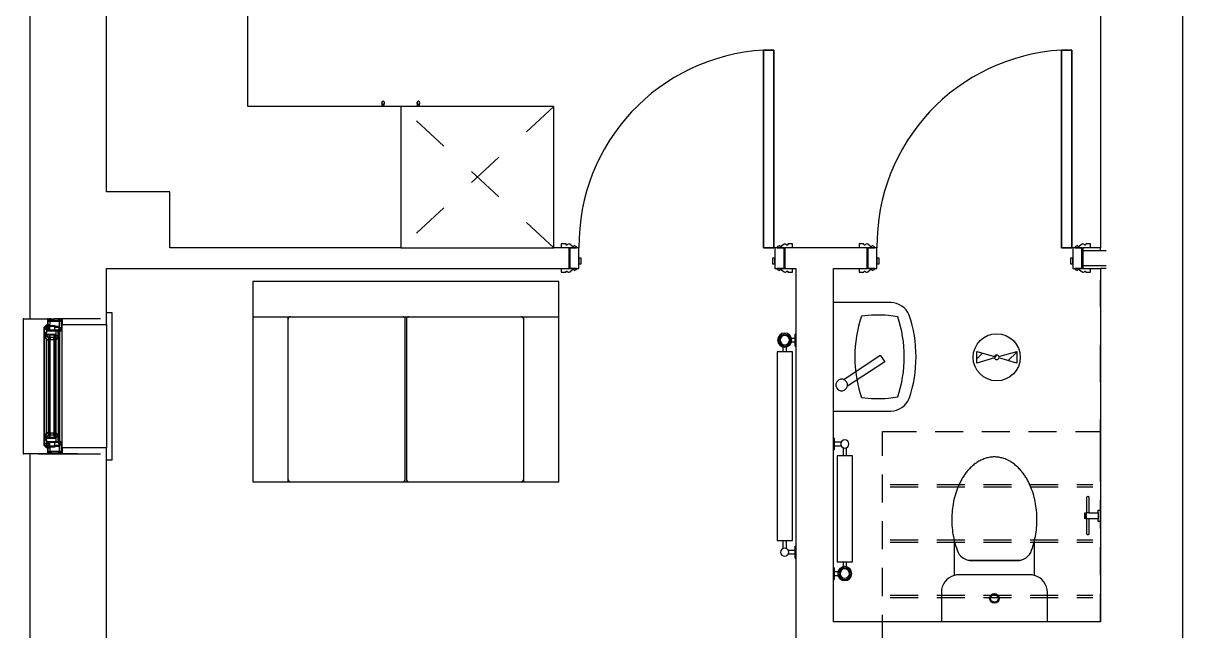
# Model space of a CAD drawing. Extents: x 16 to 12095, y 7 to 11460.
# Drawn here: x 16 to 4939, y 3574 to 6152 of the extents above; entities that cross this region are included whole.
import ezdxf

# ---------------------------------------------------------------- set-up
doc = ezdxf.new("R2010")
doc.units = 0
for name, pattern in [('DASH', [317.5, 158.75, -158.75]), ('ELEVATION_SWINGS', [150, 100, -50]), ('OVERHEAD', [198.4375, 119.0625, -79.375])]:
    doc.linetypes.add(name, pattern=pattern)
for name, color, linetype in [('A-DETL-GENF', 92, 'CONTINUOUS'), ('A-DETL-GENF-5', 92, 'DASH'), ('A-DOOR', 31, 'CONTINUOUS'), ('A-GENM', 13, 'CONTINUOUS'), ('A-GENM-HDLN', 13, 'DASH'), ('A-GLAZ', 151, 'CONTINUOUS'), ('A-GLAZ-1', 151, 'ELEVATION_SWINGS'), ('A-WALL', 113, 'CONTINUOUS'), ('A-WALL-1', 7, 'CONTINUOUS'), ('A-WALL-FNSH-1', 7, 'CONTINUOUS'), ('I-FURN', 30, 'CONTINUOUS'), ('P-SANR-FIXT', 6, 'CONTINUOUS'), ('S-STRS-MBND', 31, 'OVERHEAD')]:
    doc.layers.add(name, color=color, linetype=linetype)

msp = doc.modelspace()

# ---------------------------------------------------------------- linework, layer by layer
at = {"layer": 'A-DETL-GENF'}
for p, q in [((4063.5, 4759.5), (4138.9, 4737.3)), ((4063.5, 4709.5), (4063.5, 4759.5)), ((4138.9, 4731.6), (4063.5, 4709.5)), ((4158.1, 4737.3), (4233.5, 4759.5)), ((4233.5, 4709.5), (4158.1, 4731.6)), ((4233.5, 4759.5), (4233.5, 4709.5)), ((4531.5, 4140.4), (4531.8, 4141.9)), ((4531.5, 4073.9), (4531.5, 4140.4)), ((4531.8, 4141.9), (4532.2, 4142.6)), ((4532.2, 4142.6), (4532.7, 4143.2)), ((4532.7, 4143.2), (4533.3, 4143.7)), ((4533.3, 4143.7), (4534, 4144.1)), ((4534, 4144.1), (4535.5, 4144.4)), ((4535.5, 4144.4), (4537, 4144.1)), ((4537, 4144.1), (4537.7, 4143.7)), ((4537.7, 4143.7), (4538.3, 4143.2)), ((4538.3, 4143.2), (4538.9, 4142.6)), ((4538.9, 4142.6), (4539.2, 4141.9)), ((4539.2, 4141.9), (4539.5, 4140.4)), ((4539.5, 4140.4), (4539.5, 4073.9)), ((4522.5, 4049.4), (4522.5, 4073.9)), ((4522.5, 4073.9), (4525, 4073.9)), ((4525, 4048.9), (4522.5, 4049.4)), ((4525, 4048.9), (4525, 4073.9)), ((4525, 4073.9), (4525.5, 4072.8)), ((4525.5, 4049.9), (4525, 4048.9)), ((4525.5, 4072.8), (4526.5, 4072.4)), ((4526.5, 4050.4), (4525.5, 4049.9)), ((4526.5, 4072.4), (4527.6, 4072.8)), ((4527.6, 4049.9), (4526.5, 4050.4)), ((4527.6, 4072.8), (4528, 4073.9)), ((4528, 4048.9), (4527.6, 4049.9)), ((4528, 4073.9), (4528, 4048.9)), ((4528, 4073.9), (4531.5, 4073.9)), ((4531.5, 4048.9), (4528, 4048.9)), ((4539.5, 4073.9), (4531.5, 4073.9)), ((4539.5, 4048.9), (4531.5, 4048.9)), ((4531.5, 3984.8), (4531.5, 4048.9)), ((4539.5, 4073.9), (4578.5, 4073.9)), ((4578.5, 4048.9), (4539.5, 4048.9)), ((4539.5, 4048.9), (4539.5, 3984.8)), ((4578.5, 4073.9), (4578.5, 4085.4)), ((4578.5, 4085.4), (4588.5, 4085.4)), ((4578.5, 4073.9), (4578.5, 4048.9)), ((4578.5, 4037.4), (4578.5, 4048.9)), ((4588.5, 4037.4), (4578.5, 4037.4)), ((4531.8, 3983.4), (4531.5, 3984.8)), ((4532.2, 3982.7), (4531.8, 3983.4)), ((4532.7, 3982), (4532.2, 3982.7)), ((4533.3, 3981.5), (4532.7, 3982)), ((4534, 3981.1), (4533.3, 3981.5)), ((4535.5, 3980.8), (4534, 3981.1)), ((4537, 3981.1), (4535.5, 3980.8)), ((4537.7, 3981.5), (4537, 3981.1)), ((4538.3, 3982), (4537.7, 3981.5)), ((4538.9, 3982.7), (4538.3, 3982)), ((4539.2, 3983.4), (4538.9, 3982.7)), ((4539.5, 3984.8), (4539.2, 3983.4))]:
    msp.add_line(p, q, dxfattribs=at)
at = {"layer": 'A-DETL-GENF', "linetype": 'CONTINUOUS'}
for p, q in [((4063.5, 4727.9), (4087.9, 4752.3)), ((4137.6, 4731.2), (4150.5, 4744.2)), ((4197.2, 4720.2), (4233.5, 4756.5))]:
    msp.add_line(p, q, dxfattribs=at)
at = {"layer": 'A-DETL-GENF'}
msp.add_circle((4148.5, 4734.5), 100, dxfattribs=at)
for start, end in [(16.3895, 163.6105), (196.3895, 343.6105)]:
    msp.add_arc((4148.5, 4734.5), 10, start, end, dxfattribs=at)
at = {"layer": 'A-DETL-GENF-5'}
msp.add_line((4588.5, 4311.4), (4588.5, 5061.4), dxfattribs=at)
at = {"layer": 'A-DOOR'}
for p, q in [((3158, 5199.4), (3158, 6037.4)), ((3158, 6037.4), (3202, 6037.4)), ((3202, 6037.4), (3158, 6037.4)), ((3158, 6037.4), (3158, 5199.4)), ((3202, 6037.4), (3202, 5199.4)), ((3202, 5199.4), (3202, 6037.4)), ((4423, 5199.4), (4423, 6037.4)), ((4423, 6037.4), (4467, 6037.4)), ((4467, 6037.4), (4423, 6037.4)), ((4423, 6037.4), (4423, 5199.4)), ((4467, 6037.4), (4467, 5199.4)), ((4467, 5199.4), (4467, 6037.4)), ((2320, 5215.4), (2300, 5215.4)), ((2300, 5215.4), (2300, 5199.4)), ((2320.9, 5210.4), (2320, 5215.4)), ((2325, 5210.4), (2320.9, 5210.4)), ((2333.5, 5199.4), (2365, 5199.4)), ((2346.8, 5205.3), (2336.5, 5214)), ((2375, 5199.4), (2336.5, 5199.4)), ((2336.5, 5199.4), (2336.5, 5111.4)), ((2365, 5203.4), (2354.9, 5208.1)), ((2365, 5199.4), (2365, 5203.4)), ((2375, 5111.4), (2375, 5199.4)), ((3202, 5199.4), (3158, 5199.4)), ((3158, 5199.4), (3202, 5199.4)), ((3245.5, 5199.4), (3207, 5199.4)), ((3207, 5199.4), (3207, 5111.4)), ((3227.1, 5208.1), (3217, 5203.4)), ((3217, 5203.4), (3217, 5199.4)), ((3217, 5199.4), (3248.5, 5199.4)), ((3245.6, 5214), (3235.2, 5205.3)), ((3245.5, 5111.4), (3245.5, 5199.4)), ((3261.1, 5210.4), (3257, 5210.4)), ((3262, 5215.4), (3261.1, 5210.4)), ((3282, 5215.4), (3262, 5215.4)), ((3282, 5199.4), (3282, 5215.4)), ((3585, 5215.4), (3565, 5215.4)), ((3565, 5215.4), (3565, 5199.4)), ((3585.9, 5210.4), (3585, 5215.4)), ((3590, 5210.4), (3585.9, 5210.4)), ((3598.5, 5199.4), (3630, 5199.4)), ((3611.8, 5205.3), (3601.5, 5214)), ((3640, 5199.4), (3601.5, 5199.4)), ((3601.5, 5199.4), (3601.5, 5111.4)), ((3630, 5203.4), (3619.9, 5208.1)), ((3630, 5199.4), (3630, 5203.4)), ((3640, 5111.4), (3640, 5199.4)), ((4467, 5199.4), (4423, 5199.4)), ((4423, 5199.4), (4467, 5199.4)), ((4510.5, 5199.4), (4472, 5199.4)), ((4472, 5199.4), (4472, 5111.4)), ((4492.1, 5208.1), (4482, 5203.4)), ((4482, 5203.4), (4482, 5199.4)), ((4482, 5199.4), (4513.5, 5199.4)), ((4510.6, 5214), (4500.2, 5205.3)), ((4510.5, 5111.4), (4510.5, 5199.4)), ((4526.1, 5210.4), (4522, 5210.4)), ((4527, 5215.4), (4526.1, 5210.4)), ((4547, 5215.4), (4527, 5215.4)), ((4547, 5199.4), (4547, 5215.4)), ((2385, 5155.4), (2375, 5155.4)), ((2375, 5155.4), (2375, 5130.4)), ((2375, 5130.4), (2385, 5130.4)), ((2385, 5130.4), (2385, 5155.4)), ((3207, 5155.4), (3197, 5155.4)), ((3197, 5155.4), (3197, 5130.4)), ((3197, 5130.4), (3207, 5130.4)), ((3207, 5130.4), (3207, 5155.4)), ((3650, 5155.4), (3640, 5155.4)), ((3640, 5155.4), (3640, 5130.4)), ((3640, 5130.4), (3650, 5130.4)), ((3650, 5130.4), (3650, 5155.4)), ((4472, 5155.4), (4462, 5155.4)), ((4462, 5155.4), (4462, 5130.4)), ((4462, 5130.4), (4472, 5130.4)), ((4472, 5130.4), (4472, 5155.4)), ((2300, 5111.4), (2300, 5095.4)), ((2300, 5095.4), (2320, 5095.4)), ((2320, 5095.4), (2320.9, 5100.4)), ((2320.9, 5100.4), (2325, 5100.4)), ((2365, 5111.4), (2333.5, 5111.4)), ((2336.5, 5111.4), (2375, 5111.4)), ((2336.5, 5096.8), (2346.8, 5105.4)), ((2354.9, 5102.7), (2365, 5107.4)), ((2365, 5107.4), (2365, 5111.4)), ((3207, 5111.4), (3245.5, 5111.4)), ((3217, 5111.4), (3217, 5107.4)), ((3248.5, 5111.4), (3217, 5111.4)), ((3217, 5107.4), (3227.1, 5102.7)), ((3235.2, 5105.4), (3245.6, 5096.8)), ((3257, 5100.4), (3261.1, 5100.4)), ((3261.1, 5100.4), (3262, 5095.4)), ((3262, 5095.4), (3282, 5095.4)), ((3282, 5095.4), (3282, 5111.4)), ((3565, 5111.4), (3565, 5095.4)), ((3565, 5095.4), (3585, 5095.4)), ((3585, 5095.4), (3585.9, 5100.4)), ((3585.9, 5100.4), (3590, 5100.4)), ((3630, 5111.4), (3598.5, 5111.4)), ((3601.5, 5111.4), (3640, 5111.4)), ((3601.5, 5096.8), (3611.8, 5105.4)), ((3619.9, 5102.7), (3630, 5107.4)), ((3630, 5107.4), (3630, 5111.4)), ((4472, 5111.4), (4510.5, 5111.4)), ((4482, 5111.4), (4482, 5107.4)), ((4513.5, 5111.4), (4482, 5111.4)), ((4482, 5107.4), (4492.1, 5102.7)), ((4500.2, 5105.4), (4510.6, 5096.8)), ((4522, 5100.4), (4526.1, 5100.4)), ((4526.1, 5100.4), (4527, 5095.4)), ((4527, 5095.4), (4547, 5095.4)), ((4547, 5095.4), (4547, 5111.4))]:
    msp.add_line(p, q, dxfattribs=at)
for centre, radius, start, end in [((3205.6, 5208.4), 830.7, 93.2854, 180.6223), ((4470.6, 5208.4), 830.7, 93.2854, 180.6223), ((2332.1, 5207.9), 7.5, 54.1724, 160.5288), ((2350, 5209.2), 5, 230.0848, 347.7878), ((3232, 5209.2), 5, 192.2122, 309.9152), ((3249.9, 5207.9), 7.5, 19.4712, 125.8276), ((3597.1, 5207.9), 7.5, 54.1724, 160.5288), ((3615, 5209.2), 5, 230.0848, 347.7878), ((4497, 5209.2), 5, 192.2122, 309.9152), ((4514.9, 5207.9), 7.5, 19.4712, 125.8276), ((2332.1, 5102.9), 7.5, 199.4712, 305.8276), ((2350, 5101.6), 5, 12.2122, 129.9152), ((3232, 5101.6), 5, 50.0848, 167.7878), ((3249.9, 5102.9), 7.5, 234.1724, 340.5288), ((3597.1, 5102.9), 7.5, 199.4712, 305.8276), ((3615, 5101.6), 5, 12.2122, 129.9152), ((4497, 5101.6), 5, 50.0848, 167.7878), ((4514.9, 5102.9), 7.5, 234.1724, 340.5288)]:
    msp.add_arc(centre, radius, start, end, dxfattribs=at)
at = {"layer": 'A-GENM'}
for p, q in [((968.5, 5799.4), (968.5, 6374.9)), ((1538.5, 5810.2), (1538.5, 5799.4)), ((1548.5, 5799.4), (1548.5, 5810.2)), ((1688.5, 5810.2), (1688.5, 5799.4)), ((1698.5, 5799.4), (1698.5, 5810.2)), ((1618.5, 5799.4), (968.5, 5799.4)), ((2268.5, 5799.4), (1618.5, 5799.4)), ((1618.5, 5799.4), (1618.5, 5199.4)), ((2268.5, 5199.4), (2268.5, 5799.4)), ((1618.5, 5199.4), (2268.5, 5199.4))]:
    msp.add_line(p, q, dxfattribs=at)
for centre, start, end in [((1543.5, 5814.4), 0, 180), ((1543.5, 5814.4), 180, 0), ((1543.5, 5814.4), 75, 165), ((1543.5, 5814.4), 210, 220.3974), ((1543.5, 5814.4), 225, 237.3883), ((1543.5, 5814.4), 319.6026, 345), ((1543.5, 5814.4), 1.298, 30), ((1693.5, 5814.4), 0, 180), ((1693.5, 5814.4), 150, 178.702), ((1693.5, 5814.4), 180, 0), ((1693.5, 5814.4), 195, 220.3974), ((1693.5, 5814.4), 15, 105), ((1693.5, 5814.4), 302.6117, 315), ((1693.5, 5814.4), 319.6026, 330), ((1543.5, 5814.4), 242.9442, 250.9069), ((1543.5, 5814.4), 258.5265, 265.7012), ((1543.5, 5814.4), 274.2894, 281.4634), ((1543.5, 5814.4), 289.0911, 297.0534), ((1693.5, 5814.4), 242.9466, 250.9089), ((1693.5, 5814.4), 258.5366, 265.7106), ((1693.5, 5814.4), 274.2988, 281.4735), ((1693.5, 5814.4), 289.0931, 297.0558)]:
    msp.add_arc(centre, 6.53, start, end, dxfattribs=at)
for points, knots in [([(1538.5, 5810.2), (1538.5, 5810.2), (1538.6, 5810.1), (1538.7, 5810), (1538.8, 5809.8), (1539, 5809.7), (1539.2, 5809.5), (1539.4, 5809.3), (1539.8, 5809), (1540.2, 5808.7), (1540.8, 5808.4), (1541.3, 5808.2), (1541.9, 5808), (1542.4, 5807.9), (1543, 5807.9), (1543.2, 5807.9), (1543.3, 5807.9)], [0, 0, 0, 0, 0.0555556, 0.0833333, 0.1111111, 0.1388889, 0.1666667, 0.1944444, 0.2222222, 0.2777778, 0.3333333, 0.3611111, 0.3888889, 0.4444444, 0.4722222, 0.4855338, 0.4855338, 0.4855338, 0.4855338]), ([(1543.5, 5807.8), (1543.7, 5807.8), (1544, 5807.9), (1544.6, 5807.9), (1545.2, 5808), (1545.7, 5808.2), (1546.1, 5808.4), (1546.6, 5808.6), (1547, 5808.9), (1547.3, 5809), (1547.4, 5809.1), (1547.6, 5809.3), (1547.8, 5809.5), (1548.1, 5809.7), (1548.2, 5809.8), (1548.2, 5809.8)], [0.5, 0.5, 0.5, 0.5, 0.5277778, 0.5555556, 0.6111111, 0.6388889, 0.6666667, 0.7083333, 0.75, 0.7708333, 0.78125, 0.7916667, 0.8333333, 0.875, 0.8854167, 0.8854167, 0.8854167, 0.8854167]), ([(1688.8, 5809.8), (1688.9, 5809.8), (1689, 5809.7), (1689.2, 5809.5), (1689.4, 5809.3), (1689.8, 5809), (1690.2, 5808.7), (1690.8, 5808.4), (1691.3, 5808.2), (1691.9, 5808), (1692.5, 5807.9), (1693, 5807.9), (1693.4, 5807.8), (1693.5, 5807.8)], [0.1111111, 0.1111111, 0.1111111, 0.1111111, 0.1388889, 0.1666667, 0.1944444, 0.2222222, 0.2777778, 0.3333333, 0.3611111, 0.3888889, 0.4444444, 0.4722222, 0.5, 0.5, 0.5, 0.5]), ([(1693.8, 5807.9), (1693.8, 5807.9), (1694.1, 5807.9), (1694.6, 5807.9), (1695.2, 5808), (1695.7, 5808.2), (1696.1, 5808.4), (1696.6, 5808.6), (1697, 5808.9), (1697.3, 5809), (1697.4, 5809.1), (1697.6, 5809.3), (1697.8, 5809.5), (1698.1, 5809.7), (1698.2, 5809.8), (1698.2, 5809.9), (1698.3, 5810), (1698.5, 5810.1), (1698.5, 5810.2), (1698.5, 5810.2)], [0.5144662, 0.5144662, 0.5144662, 0.5144662, 0.5277778, 0.5555556, 0.6111111, 0.6388889, 0.6666667, 0.7083333, 0.75, 0.7708333, 0.78125, 0.7916667, 0.8333333, 0.875, 0.8854167, 0.8958333, 0.9166667, 0.9583333, 1, 1, 1, 1])]:
    msp.add_open_spline(points, degree=3, knots=knots, dxfattribs=at)
at = {"layer": 'A-GENM-HDLN'}
for p, q in [((1618.5, 5799.4), (1618.5, 5199.4)), ((2268.5, 5799.4), (1618.5, 5799.4)), ((2268.5, 5799.4), (1618.5, 5199.4)), ((2268.5, 5199.4), (1618.5, 5799.4)), ((2268.5, 5199.4), (2268.5, 5799.4)), ((1618.5, 5199.4), (2268.5, 5199.4))]:
    msp.add_line(p, q, dxfattribs=at)
at = {"layer": 'A-GLAZ'}
for p, q in [((15.5, 4897.9), (15.5, 4324.9)), ((18.2, 4897.9), (15.5, 4897.9)), ((18.2, 4897.9), (43.5, 4897.9)), ((121.2, 4897.9), (118.5, 4897.9)), ((118.5, 4897.9), (118.5, 4862.9)), ((121.2, 4890.1), (121.2, 4897.9)), ((126.4, 4890.1), (121.2, 4890.1)), ((121.2, 4888), (128.9, 4888)), ((121.2, 4872.4), (121.2, 4888)), ((133, 4897.6), (126.4, 4897.6)), ((126.4, 4897.6), (126.4, 4890.1)), ((128.6, 4890.1), (128.6, 4895.5)), ((128.6, 4895.5), (133, 4895.5)), ((170.3, 4890.1), (128.6, 4890.1)), ((128.9, 4888), (128.9, 4872.4)), ((130.1, 4867.9), (130.1, 4888)), ((130.1, 4888), (169, 4888)), ((132.7, 4895.5), (132.7, 4890.1)), ((133, 4895.5), (133, 4897.6)), ((134.7, 4897.9), (134.7, 4890.1)), ((246.5, 4897.9), (146.5, 4897.9)), ((164, 4897.9), (164, 4890.1)), ((172.5, 4897.6), (166, 4897.6)), ((166, 4897.6), (166, 4895.5)), ((166, 4895.5), (170.3, 4895.5)), ((168.8, 4895.5), (168.8, 4890)), ((169, 4888), (169, 4864.9)), ((170.2, 4859.9), (170.2, 4888)), ((170.2, 4888), (177.8, 4888)), ((170.3, 4895.5), (170.3, 4890.1)), ((172.5, 4890.1), (172.5, 4897.6)), ((177.7, 4890.1), (172.5, 4890.1)), ((173.5, 4897.9), (173.5, 4890.1)), ((177.7, 4897.9), (177.7, 4890.1)), ((177.8, 4888), (177.8, 4859.9)), ((343.5, 4897.9), (180.5, 4897.9)), ((180.5, 4897.9), (180.5, 4872.9)), ((180.5, 4324.9), (180.5, 4897.9)), ((393.5, 4922.9), (368.5, 4922.9)), ((368.5, 4872.9), (368.5, 4897.9)), ((393.5, 4299.9), (393.5, 4922.9)), ((113.7, 4870.9), (103.5, 4860.7)), ((103.5, 4860.7), (103.5, 4828.9)), ((103.5, 4828.9), (107.5, 4828.9)), ((103.5, 4828.9), (103.5, 4393.9)), ((107.5, 4828.9), (103.9, 4828.9)), ((103.9, 4828.9), (103.9, 4822.9)), ((105.4, 4824.4), (105.4, 4827.4)), ((105.4, 4827.4), (111.4, 4827.4)), ((106.2, 4860), (113.2, 4867)), ((106.2, 4854.9), (106.2, 4860)), ((113.8, 4854.9), (106.2, 4854.9)), ((106.2, 4853.9), (113.9, 4853.9)), ((106.2, 4838.4), (106.2, 4853.9)), ((113.9, 4838.4), (106.2, 4838.4)), ((107.5, 4828.9), (107.5, 4836.4)), ((107.5, 4836.4), (113, 4836.4)), ((112, 4836), (107.5, 4836)), ((107.5, 4836), (107.5, 4828.9)), ((109.5, 4830.9), (109.5, 4834.4)), ((109.5, 4834.4), (112, 4834.4)), ((111.3, 4830.9), (109.5, 4830.9)), ((111.3, 4829.4), (111.3, 4830.9)), ((124, 4818.8), (111.3, 4829.4)), ((111.4, 4827.4), (122.5, 4818.1)), ((111.4, 4818.2), (111.4, 4827.4)), ((113, 4834.4), (111.5, 4834.4)), ((111.5, 4834.4), (111.5, 4829.4)), ((111.5, 4829.4), (152.5, 4829.4)), ((112, 4834.4), (112, 4836)), ((113, 4836.4), (113, 4834.4)), ((116.5, 4867), (113.2, 4867)), ((113.2, 4867), (113.2, 4863.6)), ((113.2, 4867), (116.5, 4867)), ((113.2, 4863.6), (116.5, 4863.6)), ((113.2, 4863.6), (113.2, 4854.8)), ((116.5, 4870.9), (113.7, 4870.9)), ((116.5, 4863.6), (113.8, 4863.6)), ((113.8, 4863.6), (113.8, 4854.9)), ((113.9, 4853.9), (113.9, 4838.4)), ((115.1, 4831.4), (115.1, 4846.9)), ((115.1, 4846.9), (154, 4846.9)), ((154, 4831.4), (115.1, 4831.4)), ((116.5, 4867), (116.5, 4870.9)), ((118.5, 4870.5), (116.5, 4870.5)), ((116.5, 4870.5), (116.5, 4867)), ((116.5, 4863.6), (116.5, 4861.9)), ((116.5, 4848.9), (116.5, 4863.6)), ((116.5, 4861.9), (118.5, 4861.9)), ((164, 4848.9), (116.5, 4848.9)), ((118.5, 4861.9), (118.5, 4870.5)), ((118.5, 4862.9), (122.5, 4862.9)), ((118.5, 4848.8), (118.5, 4861.9)), ((128.9, 4872.4), (121.2, 4872.4)), ((122.5, 4862.9), (122.5, 4870.4)), ((122.5, 4870.4), (128, 4870.4)), ((122.5, 4848.9), (122.5, 4862.9)), ((128, 4868.4), (126.5, 4868.4)), ((126.5, 4868.4), (126.5, 4863.4)), ((126.5, 4863.4), (129, 4863.4)), ((126.5, 4863.4), (126.5, 4848.9)), ((128, 4870.4), (128, 4868.4)), ((129, 4863.4), (129, 4865.9)), ((129, 4865.9), (147.9, 4865.9)), ((129, 4848.9), (129, 4863.4)), ((150.9, 4867.9), (130.1, 4867.9)), ((147.9, 4865.9), (147.9, 4862.9)), ((147.9, 4862.9), (167.5, 4862.9)), ((147.9, 4862.9), (147.9, 4848.9)), ((150.9, 4864.9), (150.9, 4867.9)), ((169, 4864.9), (150.9, 4864.9)), ((152.5, 4829.4), (152.5, 4808.9)), ((154, 4846.9), (154, 4831.4)), ((155.2, 4825.9), (155.2, 4846.9)), ((155.2, 4846.9), (162.8, 4846.9)), ((162.8, 4825.9), (155.2, 4825.9)), ((155.2, 4824.9), (162.8, 4824.9)), ((155.2, 4812.2), (155.2, 4824.9)), ((162.8, 4846.9), (162.8, 4825.9)), ((162.8, 4824.9), (162.8, 4819.8)), ((165.5, 4850.9), (164, 4850.9)), ((164, 4850.9), (164, 4848.9)), ((167.5, 4851.6), (165.5, 4851.6)), ((165.5, 4851.6), (165.5, 4842.9)), ((165.5, 4819), (165.5, 4850.9)), ((165.5, 4842.9), (167.5, 4842.9)), ((167.5, 4862.9), (167.5, 4850.1)), ((167.5, 4850.1), (167.5, 4851.6)), ((169, 4850.1), (167.5, 4850.1)), ((167.5, 4850.1), (169, 4850.1)), ((167.5, 4842.9), (167.5, 4846.4)), ((167.5, 4846.4), (169, 4846.4)), ((171.2, 4846.4), (167.5, 4846.4)), ((167.5, 4846.4), (167.5, 4842.9)), ((167.5, 4379.9), (167.5, 4842.9)), ((167.5, 4842.9), (170.4, 4842.9)), ((167.5, 4842.9), (167.5, 4379.9)), ((169, 4850.1), (169, 4852.1)), ((169, 4852.1), (172.1, 4852.1)), ((169, 4846.4), (169, 4850.1)), ((177.8, 4859.9), (170.2, 4859.9)), ((170.2, 4858.9), (177.8, 4858.9)), ((170.2, 4854.1), (170.2, 4858.9)), ((174, 4854.1), (170.2, 4854.1)), ((170.4, 4842.9), (180.5, 4853)), ((170.4, 4379.9), (170.4, 4842.9)), ((172.1, 4847.3), (171.2, 4846.4)), ((172.1, 4852.1), (172.1, 4847.3)), ((174, 4850), (174, 4854.1)), ((177.8, 4853.8), (174, 4850)), ((177.8, 4858.9), (177.8, 4853.8)), ((180.5, 4872.9), (368.5, 4872.9)), ((180.5, 4349.9), (180.5, 4872.9)), ((368.5, 4872.9), (368.5, 4349.9)), ((103.9, 4822.9), (106.9, 4822.9)), ((103.9, 4822.9), (103.9, 4399.9)), ((107.8, 4824.4), (105.4, 4824.4)), ((106.9, 4822.9), (113.9, 4810.9)), ((106.9, 4399.9), (106.9, 4822.9)), ((115.4, 4811.3), (107.8, 4824.4)), ((113.9, 4810.9), (113.9, 4808.9)), ((113.9, 4808.9), (124, 4808.9)), ((113.9, 4808.9), (113.9, 4413.9)), ((115.4, 4810.4), (115.4, 4811.3)), ((115.4, 4811.3), (115.4, 4810.4)), ((122.5, 4810.4), (115.4, 4810.4)), ((122.5, 4818.1), (122.5, 4810.4)), ((125.5, 4818.8), (124, 4818.8)), ((124, 4818.8), (124, 4808.9)), ((124, 4808.9), (124, 4818.8)), ((124, 4808.9), (125.5, 4808.9)), ((124, 4808.9), (124, 4413.9)), ((124, 4413.9), (124, 4808.9)), ((129.5, 4822.9), (125.5, 4822.9)), ((125.5, 4822.9), (125.5, 4399.9)), ((125.5, 4808.9), (125.5, 4818.8)), ((129.5, 4399.9), (129.5, 4822.9)), ((145.5, 4817.9), (129.5, 4817.9)), ((129.5, 4817.9), (129.5, 4809.9)), ((129.5, 4809.9), (145.5, 4809.9)), ((145.5, 4822.9), (145.5, 4399.9)), ((149.5, 4822.9), (145.5, 4822.9)), ((145.5, 4809.9), (145.5, 4817.9)), ((149.5, 4399.9), (149.5, 4822.9)), ((152.5, 4817.9), (149.5, 4817.9)), ((149.5, 4817.9), (149.5, 4808.9)), ((149.5, 4808.9), (152.5, 4808.9)), ((152.5, 4808.9), (152.5, 4817.9)), ((152.5, 4413.9), (152.5, 4808.9)), ((152.5, 4808.9), (155.4, 4808.9)), ((152.5, 4808.9), (152.5, 4413.9)), ((162.8, 4819.8), (155.2, 4812.2)), ((155.4, 4808.9), (165.5, 4819)), ((155.4, 4413.9), (155.4, 4808.9)), ((165.5, 4403.7), (165.5, 4819)), ((107.5, 4393.9), (103.5, 4393.9)), ((103.5, 4393.9), (103.5, 4362)), ((106.9, 4399.9), (103.9, 4399.9)), ((103.9, 4399.9), (103.9, 4393.9)), ((103.9, 4393.9), (107.5, 4393.9)), ((105.4, 4395.4), (105.4, 4398.4)), ((105.4, 4398.4), (107.8, 4398.4)), ((111.4, 4395.4), (105.4, 4395.4)), ((106.2, 4368.9), (106.2, 4384.4)), ((106.2, 4384.4), (113.9, 4384.4)), ((113.9, 4411.9), (106.9, 4399.9)), ((107.5, 4386.4), (107.5, 4393.9)), ((107.5, 4393.9), (107.5, 4386.8)), ((107.5, 4386.8), (112, 4386.8)), ((113, 4386.4), (107.5, 4386.4)), ((107.8, 4398.4), (115.4, 4411.5)), ((109.5, 4388.4), (109.5, 4391.9)), ((109.5, 4391.9), (111.3, 4391.9)), ((112, 4388.4), (109.5, 4388.4)), ((111.3, 4393.4), (124, 4404)), ((111.3, 4391.9), (111.3, 4393.4)), ((122.5, 4404.7), (111.4, 4395.4)), ((111.4, 4395.4), (111.4, 4404.6)), ((152.5, 4393.4), (111.5, 4393.4)), ((111.5, 4393.4), (111.5, 4388.4)), ((111.5, 4388.4), (113, 4388.4)), ((112, 4386.8), (112, 4388.4)), ((113, 4388.4), (113, 4386.4)), ((124, 4413.9), (113.9, 4413.9)), ((113.9, 4413.9), (113.9, 4411.9)), ((113.9, 4384.4), (113.9, 4368.9)), ((115.1, 4391.4), (154, 4391.4)), ((115.1, 4375.9), (115.1, 4391.4)), ((115.4, 4412.4), (122.5, 4412.4)), ((115.4, 4411.5), (115.4, 4412.4)), ((115.4, 4412.4), (115.4, 4411.5)), ((122.5, 4412.4), (122.5, 4404.7)), ((125.5, 4413.9), (124, 4413.9)), ((124, 4413.9), (124, 4404)), ((124, 4404), (124, 4413.9)), ((124, 4404), (125.5, 4404)), ((125.5, 4404), (125.5, 4413.9)), ((125.5, 4399.9), (129.5, 4399.9)), ((145.5, 4412.9), (129.5, 4412.9)), ((129.5, 4412.9), (129.5, 4404.9)), ((129.5, 4404.9), (145.5, 4404.9)), ((145.5, 4404.9), (145.5, 4412.9)), ((145.5, 4399.9), (149.5, 4399.9)), ((152.5, 4413.9), (149.5, 4413.9)), ((149.5, 4413.9), (149.5, 4404.9)), ((149.5, 4404.9), (152.5, 4404.9)), ((152.5, 4404.9), (152.5, 4413.9)), ((155.4, 4413.9), (152.5, 4413.9)), ((152.5, 4413.9), (152.5, 4393.4)), ((154, 4391.4), (154, 4375.9)), ((155.2, 4397.9), (155.2, 4410.6)), ((155.2, 4410.6), (162.8, 4403)), ((162.8, 4397.9), (155.2, 4397.9)), ((155.2, 4396.9), (162.8, 4396.9)), ((155.2, 4375.9), (155.2, 4396.9)), ((165.5, 4403.7), (155.4, 4413.9)), ((162.8, 4403), (162.8, 4397.9)), ((162.8, 4396.9), (162.8, 4375.9)), ((165.5, 4371.9), (165.5, 4403.7)), ((103.5, 4362), (113.7, 4351.9)), ((113.9, 4368.9), (106.2, 4368.9)), ((106.2, 4362.8), (106.2, 4367.9)), ((106.2, 4367.9), (113.8, 4367.9)), ((113.2, 4355.8), (106.2, 4362.8)), ((113.2, 4368), (113.2, 4359.2)), ((116.5, 4359.2), (113.2, 4359.2)), ((113.2, 4359.2), (113.2, 4355.8)), ((113.2, 4355.8), (116.5, 4355.8)), ((116.5, 4355.8), (113.2, 4355.8)), ((113.7, 4351.9), (116.5, 4351.9)), ((113.8, 4367.9), (113.8, 4359.2)), ((113.8, 4359.2), (116.5, 4359.2)), ((154, 4375.9), (115.1, 4375.9)), ((116.5, 4359.2), (116.5, 4373.9)), ((116.5, 4373.9), (164, 4373.9)), ((118.5, 4360.9), (116.5, 4360.9)), ((116.5, 4360.9), (116.5, 4359.2)), ((116.5, 4355.8), (116.5, 4352.3)), ((116.5, 4351.9), (116.5, 4355.8)), ((116.5, 4352.3), (118.5, 4352.3)), ((118.5, 4360.9), (118.5, 4374)), ((118.5, 4352.3), (118.5, 4360.9)), ((122.5, 4359.9), (118.5, 4359.9)), ((118.5, 4359.9), (118.5, 4324.9)), ((121.2, 4334.8), (121.2, 4350.4)), ((121.2, 4350.4), (128.9, 4350.4)), ((128.9, 4334.8), (121.2, 4334.8)), ((121.2, 4324.9), (121.2, 4332.7)), ((121.2, 4332.7), (126.4, 4332.7)), ((122.5, 4359.9), (122.5, 4373.9)), ((122.5, 4352.4), (122.5, 4359.9)), ((128, 4352.4), (122.5, 4352.4)), ((126.4, 4332.7), (126.4, 4325.2)), ((126.5, 4373.9), (126.5, 4359.4)), ((129, 4359.4), (126.5, 4359.4)), ((126.5, 4359.4), (126.5, 4354.4)), ((126.5, 4354.4), (128, 4354.4)), ((128, 4354.4), (128, 4352.4)), ((128.6, 4327.3), (128.6, 4332.7)), ((128.6, 4332.7), (170.3, 4332.7)), ((128.9, 4350.4), (128.9, 4334.8)), ((129, 4359.4), (129, 4373.9)), ((129, 4356.9), (129, 4359.4)), ((147.9, 4356.9), (129, 4356.9)), ((130.1, 4354.9), (150.9, 4354.9)), ((130.1, 4334.8), (130.1, 4354.9)), ((169, 4334.8), (130.1, 4334.8)), ((132.7, 4332.7), (132.7, 4327.3)), ((134.7, 4332.7), (134.7, 4324.9)), ((147.9, 4373.9), (147.9, 4359.9)), ((167.5, 4359.9), (147.9, 4359.9)), ((147.9, 4359.9), (147.9, 4356.9)), ((150.9, 4354.9), (150.9, 4357.9)), ((150.9, 4357.9), (169, 4357.9)), ((162.8, 4375.9), (155.2, 4375.9)), ((164, 4373.9), (164, 4371.9)), ((164, 4371.9), (165.5, 4371.9)), ((164, 4332.7), (164, 4324.9)), ((167.5, 4379.9), (165.5, 4379.9)), ((165.5, 4379.9), (165.5, 4371.1)), ((165.5, 4371.1), (167.5, 4371.1)), ((167.5, 4376.4), (167.5, 4379.9)), ((170.4, 4379.9), (167.5, 4379.9)), ((167.5, 4379.9), (167.5, 4376.4)), ((169, 4376.4), (167.5, 4376.4)), ((167.5, 4376.4), (171.2, 4376.4)), ((167.5, 4371.1), (167.5, 4372.6)), ((167.5, 4372.6), (169, 4372.6)), ((169, 4372.6), (167.5, 4372.6)), ((167.5, 4372.6), (167.5, 4359.9)), ((168.8, 4332.8), (168.8, 4327.3)), ((169, 4372.6), (169, 4376.4)), ((169, 4370.7), (169, 4372.6)), ((172.1, 4370.7), (169, 4370.7)), ((169, 4357.9), (169, 4334.8)), ((170.2, 4363.9), (170.2, 4368.7)), ((170.2, 4368.7), (174, 4368.7)), ((177.8, 4363.9), (170.2, 4363.9)), ((170.2, 4362.9), (177.8, 4362.9)), ((170.2, 4334.8), (170.2, 4362.9)), ((177.8, 4334.8), (170.2, 4334.8)), ((170.3, 4332.7), (170.3, 4327.3)), ((180.5, 4369.7), (170.4, 4379.9)), ((171.2, 4376.4), (172.1, 4375.5)), ((172.1, 4375.5), (172.1, 4370.7)), ((172.5, 4325.2), (172.5, 4332.7)), ((172.5, 4332.7), (177.7, 4332.7)), ((173.5, 4332.7), (173.5, 4324.9)), ((174, 4368.7), (174, 4372.8)), ((174, 4372.8), (177.8, 4369)), ((177.7, 4332.7), (177.7, 4324.9)), ((177.8, 4369), (177.8, 4363.9)), ((177.8, 4362.9), (177.8, 4334.8)), ((368.5, 4349.9), (180.5, 4349.9)), ((180.5, 4349.9), (180.5, 4324.9)), ((368.5, 4324.9), (368.5, 4349.9)), ((15.5, 4324.9), (18.2, 4324.9)), ((43.5, 4324.9), (18.2, 4324.9)), ((80.5, 4324.9), (180.5, 4324.9)), ((118.5, 4324.9), (121.2, 4324.9)), ((126.4, 4325.2), (133, 4325.2)), ((133, 4327.3), (128.6, 4327.3)), ((133, 4325.2), (133, 4327.3)), ((246.5, 4324.9), (146.5, 4324.9)), ((170.3, 4327.3), (166, 4327.3)), ((166, 4327.3), (166, 4325.2)), ((166, 4325.2), (172.5, 4325.2)), ((180.5, 4324.9), (343.5, 4324.9)), ((368.5, 4299.9), (393.5, 4299.9))]:
    msp.add_line(p, q, dxfattribs=at)
at = {"layer": 'A-GLAZ-1'}
for p, q in [((125, 4413.9), (125, 4808.9)), ((125, 4808.9), (125, 4731.8)), ((125, 4772.1), (125, 4611.4)), ((125, 4735.4), (125, 4414.3)), ((125, 4450.6), (125, 4611.4)), ((125, 4413.9), (125, 4491))]:
    msp.add_line(p, q, dxfattribs=at)
at = {"layer": 'A-WALL'}
for p, q in [((4513.5, 5186.9), (4613.5, 5186.9)), ((4588.5, 5186.9), (4588.5, 5199.4)), ((4513.5, 5123.9), (4613.5, 5123.9)), ((4613.5, 5111.4), (4588.5, 5111.4))]:
    msp.add_line(p, q, dxfattribs=at)
at = {"layer": 'A-WALL-1'}
for p, q in [((143.5, 4897.9), (146.5, 4897.9)), ((146.5, 4324.9), (143.5, 4324.9))]:
    msp.add_line(p, q, dxfattribs=at)
at = {"layer": 'A-WALL-FNSH-1'}
for p, q in [((4588.5, 8724.9), (4588.5, 5199.4)), ((4938.5, 384.9), (4938.5, 8724.9)), ((368.5, 5436.9), (368.5, 8524.9)), ((43.5, 7099.9), (43.5, 4897.9)), ((638.5, 5436.9), (368.5, 5436.9)), ((638.5, 5199.4), (638.5, 5436.9)), ((1618.5, 5199.4), (638.5, 5199.4)), ((2333.5, 5199.4), (2268.5, 5199.4)), ((2333.5, 5111.4), (2333.5, 5199.4)), ((3598.5, 5199.4), (3248.5, 5199.4)), ((3248.5, 5199.4), (3248.5, 5111.4)), ((3598.5, 5111.4), (3598.5, 5199.4)), ((4588.5, 5199.4), (4513.5, 5199.4)), ((4513.5, 5199.4), (4513.5, 5111.4)), ((368.5, 4897.9), (368.5, 5111.4)), ((368.5, 5111.4), (2333.5, 5111.4)), ((3248.5, 5111.4), (3296, 5111.4)), ((3296, 5111.4), (3296, 3523.4)), ((3456, 5111.4), (3598.5, 5111.4)), ((3456, 3611.4), (3456, 5111.4)), ((4513.5, 5111.4), (4588.5, 5111.4)), ((4588.5, 5111.4), (4588.5, 3611.4)), ((43.5, 4897.9), (118.5, 4897.9)), ((121.2, 4897.9), (143.5, 4897.9)), ((43.5, 4324.9), (43.5, 59.9)), ((118.5, 4324.9), (43.5, 4324.9)), ((143.5, 4324.9), (121.2, 4324.9)), ((368.5, 384.9), (368.5, 4324.9)), ((4588.5, 3611.4), (3456, 3611.4))]:
    msp.add_line(p, q, dxfattribs=at)
at = {"layer": 'I-FURN'}
for p, q in [((2290, 5056.4), (990, 5056.4)), ((990, 5056.4), (990, 4906.4)), ((2290, 4906.4), (2290, 5056.4)), ((990, 4906.4), (2290, 4906.4)), ((990, 4906.4), (990, 4206.4)), ((1140, 4206.4), (1140, 4906.4)), ((1637.5, 4216.4), (1637.5, 4896.4)), ((1642.5, 4896.4), (1642.5, 4216.4)), ((2140, 4906.4), (2140, 4206.4)), ((2290, 4206.4), (2290, 4906.4)), ((990, 4206.4), (1140, 4206.4)), ((1140, 4206.4), (1150, 4206.4)), ((1150, 4206.4), (1627.5, 4206.4)), ((1627.5, 4206.4), (1652.5, 4206.4)), ((1652.5, 4206.4), (2130, 4206.4)), ((2130, 4206.4), (2140, 4206.4)), ((2140, 4206.4), (2290, 4206.4))]:
    msp.add_line(p, q, dxfattribs=at)
for centre, start, end in [((1150, 4896.4), 90, 180), ((1627.5, 4896.4), 0, 90), ((1652.5, 4896.4), 90, 180), ((2130, 4896.4), 0, 90), ((1150, 4216.4), 180, 270), ((1627.5, 4216.4), 270, 0), ((1652.5, 4216.4), 180, 270), ((2130, 4216.4), 270, 0)]:
    msp.add_arc(centre, 10, start, end, dxfattribs=at)
at = {"layer": 'P-SANR-FIXT'}
for p, q in [((3688.5, 4966.4), (3456, 4966.4)), ((3698.8, 4966.4), (3688.5, 4966.4)), ((3293.5, 4832.2), (3291, 4814.7)), ((3296, 4832.2), (3293.5, 4832.2)), ((3293.5, 4782.2), (3293.5, 4832.2)), ((3241, 4779.7), (3241, 4757.2)), ((3256, 4757.2), (3256, 4779.7)), ((3291.2, 4814.7), (3277, 4814.7)), ((3277, 4799.7), (3291.2, 4799.7)), ((3291, 4799.7), (3293.5, 4782.2)), ((3293.5, 4782.2), (3296, 4782.2)), ((3216, 4757.2), (3216, 3957.2)), ((3281, 4757.2), (3216, 4757.2)), ((3281, 3957.2), (3281, 4757.2)), ((3499.6, 4640), (3653.8, 4744)), ((3653.8, 4744), (3673.4, 4715)), ((3673.4, 4715), (3514.5, 4611.7)), ((3456, 4506.4), (3688.5, 4506.4)), ((3688.5, 4506.4), (3698.8, 4506.4)), ((3458.5, 4391.4), (3456, 4391.4)), ((3461, 4373.9), (3458.5, 4391.4)), ((3458.5, 4391.4), (3458.5, 4341.4)), ((3456, 4341.4), (3458.5, 4341.4)), ((3458.5, 4341.4), (3461, 4358.9)), ((3489.1, 4373.9), (3460.8, 4373.9)), ((3460.8, 4358.9), (3489.1, 4358.9)), ((3496, 4352), (3496, 4316.4)), ((3511, 4316.4), (3511, 4352)), ((3536, 4316.4), (3471, 4316.4)), ((3471, 4316.4), (3471, 3866.4)), ((3536, 3866.4), (3536, 4316.4)), ((3216, 3957.2), (3281, 3957.2)), ((3241, 3957.2), (3241, 3921.6)), ((3256, 3921.6), (3256, 3957.2)), ((3968.5, 3956.1), (3968.5, 3808.7)), ((4308.6, 3808.7), (4308.6, 3956.1)), ((3291.2, 3914.7), (3262.9, 3914.7)), ((3262.9, 3899.7), (3291.2, 3899.7)), ((3293.5, 3932.2), (3291, 3914.7)), ((3291, 3899.7), (3293.5, 3882.2)), ((3296, 3932.2), (3293.5, 3932.2)), ((3293.5, 3882.2), (3293.5, 3932.2)), ((3293.5, 3882.2), (3296, 3882.2)), ((3458.5, 3841.4), (3456, 3841.4)), ((3461, 3823.9), (3458.5, 3841.4)), ((3458.5, 3841.4), (3458.5, 3791.4)), ((3471, 3866.4), (3536, 3866.4)), ((3496, 3866.4), (3496, 3843.9)), ((3511, 3843.9), (3511, 3866.4)), ((4250.4, 3871.4), (4026.7, 3871.4)), ((4042.1, 3871.4), (4234.9, 3871.4)), ((3456, 3791.4), (3458.5, 3791.4)), ((3458.5, 3791.4), (3461, 3808.9)), ((3475, 3823.9), (3460.8, 3823.9)), ((3460.8, 3808.9), (3475, 3808.9)), ((4288.5, 3811.4), (3988.5, 3811.4)), ((3913.5, 3736.4), (3913.5, 3611.4)), ((4363.5, 3611.4), (4363.5, 3736.4))]:
    msp.add_line(p, q, dxfattribs=at)
for radius in [20, 16]:
    msp.add_circle((4138.5, 3711.4), radius, dxfattribs=at)
for centre, radius, start, end in [((3697, 4878.7), 87.7, 23.524, 88.8415), ((4080.8, 4736.4), 534.8, 161.1752, 198.8248), ((3643.6, 4378.6), 534.8, 85.165, 97.4009), ((3643.6, 4378.6), 534.8, 80.9017, 85.165), ((3221.2, 4736.4), 534.8, 341.4323, 18.5677), ((3241.2, 4736.4), 564.8, 341.7005, 18.2995), ((3248.5, 4807.2), 30, 90, 270), ((3248.5, 4807.2), 25, 90, 270), ((3248.5, 4807.2), 20, 90, 270), ((3248.5, 4807.2), 30, 270, 90), ((3248.5, 4807.2), 25, 270, 90), ((3248.5, 4807.2), 20, 270, 90), ((3490, 4616.9), 25, 123, 303), ((3490, 4616.9), 25, 303, 123), ((3643.6, 5094.1), 534.8, 262.5991, 274.835), ((3643.6, 5094.1), 534.8, 274.835, 279.0983), ((3697, 4594.1), 87.7, 271.1585, 336.476), ((3503.5, 4366.4), 17.5, 90, 270), ((3503.5, 4366.4), 17.5, 270, 90), ((4682.1, 4146.3), 738.5, 194.922, 198.1574), ((3595, 4146.3), 738.5, 341.8426, 345.078), ((3248.5, 3907.2), 17.5, 90, 270), ((3248.5, 3907.2), 17.5, 270, 90), ((4042.1, 3936.4), 65, 198.1574, 270), ((4234.9, 3936.4), 65, 270, 341.8426), ((3503.5, 3816.4), 30, 90, 270), ((3503.5, 3816.4), 25, 90, 270), ((3503.5, 3816.4), 30, 270, 90), ((3503.5, 3816.4), 25, 270, 90), ((3503.5, 3816.4), 20, 90, 270), ((3503.5, 3816.4), 20, 270, 90), ((3988.5, 3736.4), 75, 105.4982, 180), ((3988.5, 3736.4), 75, 90, 105.4982), ((4288.5, 3736.4), 75, 74.5018, 90), ((4288.5, 3736.4), 75, 0, 74.5018)]:
    msp.add_arc(centre, radius, start, end, dxfattribs=at)
msp.add_open_spline([(4308.6, 3956.1), (4311.5, 3968.1), (4316.2, 3992.3), (4319.6, 4029.2), (4319.5, 4066.3), (4314.5, 4115.5), (4304, 4157.7), (4289.8, 4192), (4283.1, 4205.9), (4277.1, 4216.7), (4272.4, 4224.7), (4267.4, 4232.5), (4262, 4240), (4256.4, 4247.4), (4250.5, 4254.6), (4244.3, 4261.6), (4237.8, 4268.1), (4230.9, 4274.3), (4223.7, 4280.2), (4216.3, 4285.8), (4208.5, 4290.8), (4200.6, 4295.3), (4192.3, 4299.4), (4183.7, 4303), (4175.1, 4305.9), (4166.1, 4308.2), (4157, 4310), (4147.7, 4311.1), (4138.5, 4311.5), (4129.3, 4311.1), (4120.1, 4310), (4110.9, 4308.2), (4102, 4305.9), (4093.3, 4303), (4084.8, 4299.4), (4076.5, 4295.3), (4068.5, 4290.8), (4060.8, 4285.8), (4053.3, 4280.2), (4046.1, 4274.3), (4039.3, 4268.1), (4032.7, 4261.6), (4026.5, 4254.6), (4020.6, 4247.4), (4015, 4240), (4009.7, 4232.5), (4004.6, 4224.7), (3999.9, 4216.7), (3994, 4205.9), (3987.2, 4192), (3977.8, 4169.2), (3968.5, 4139.6), (3961.2, 4103.2), (3957.6, 4066.3), (3957.4, 4029.2), (3960.9, 3992.3), (3965.5, 3968.1), (3968.5, 3956.1)], degree=3, knots=[0, 0, 0, 0, 0.041667, 0.083333, 0.125, 0.166667, 0.25, 0.270833, 0.291667, 0.302083, 0.3125, 0.322917, 0.333333, 0.34375, 0.354167, 0.364583, 0.375, 0.385417, 0.395833, 0.40625, 0.416667, 0.427083, 0.4375, 0.447917, 0.458333, 0.46875, 0.479167, 0.489583, 0.5, 0.510417, 0.520833, 0.53125, 0.541667, 0.552083, 0.5625, 0.572917, 0.583333, 0.59375, 0.604167, 0.614583, 0.625, 0.635417, 0.645833, 0.65625, 0.666667, 0.677083, 0.6875, 0.697917, 0.708333, 0.729167, 0.75, 0.791667, 0.833333, 0.875, 0.916667, 0.958333, 1, 1, 1, 1], dxfattribs=at)
at = {"layer": 'S-STRS-MBND'}
for p, q in [((3663.5, 4419.9), (3688.5, 4419.9)), ((3663.5, 2927.5), (3663.5, 4419.9)), ((3688.5, 4419.9), (4588.5, 4419.9)), ((4588.5, 4311.4), (4588.5, 4419.9)), ((4588.5, 3611.4), (4588.5, 4311.4)), ((3695.5, 4194.9), (4556.5, 4194.9)), ((3695.5, 4184.9), (4556.5, 4184.9)), ((3695.5, 3959.9), (4556.5, 3959.9)), ((3695.5, 3949.9), (4556.5, 3949.9)), ((3695.5, 3724.9), (4556.5, 3724.9)), ((3695.5, 3714.9), (4556.5, 3714.9))]:
    msp.add_line(p, q, dxfattribs=at)

doc.saveas('drawing.dxf')
